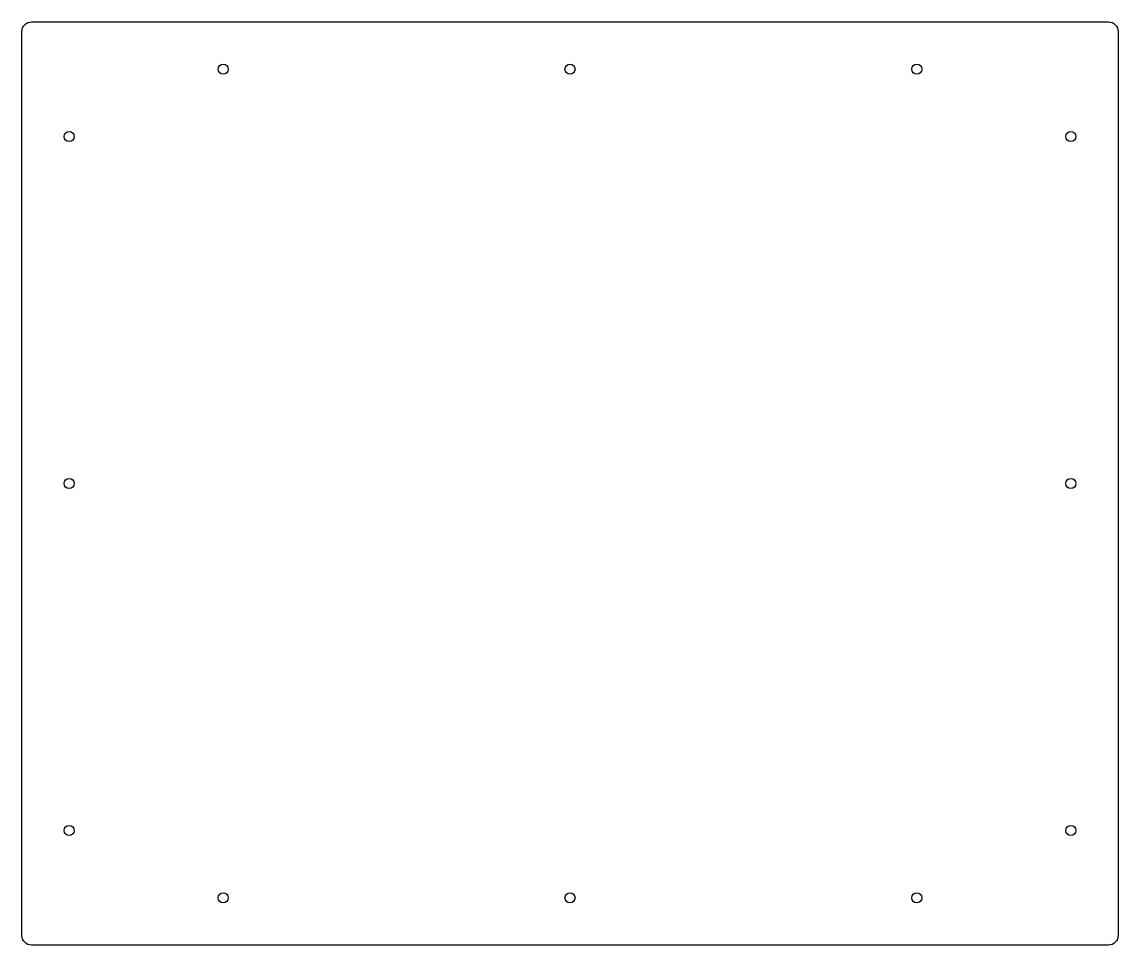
# Model space of a CAD drawing. Header units: millimetres. Extents: x -285 to 284, y -240 to 239.
import ezdxf

# ---------------------------------------------------------------- set-up
doc = ezdxf.new("R2010")
doc.units = ezdxf.units.MM
doc.layers.get('0').update_dxf_attribs({"linetype": 'CONTINUOUS'})

msp = doc.modelspace()

# ---------------------------------------------------------------- linework, layer by layer
msp.add_lwpolyline([(284.5, -234.5, -0.414214), (279.5, -239.5), (-279.5, -239.5, -0.414214), (-284.5, -234.5), (-284.5, 234.5, -0.414214), (-279.5, 239.5), (279.5, 239.5, -0.414214), (284.5, 234.5)], format="xyb", close=True)
for centre in [(-180, 215), (0, 215), (180, 215), (-260, 180), (260, 180), (-260, 0), (260, 0), (-260, -180), (260, -180), (-180, -215), (0, -215), (180, -215)]:
    msp.add_circle(centre, 2.62)

doc.saveas('drawing.dxf')
